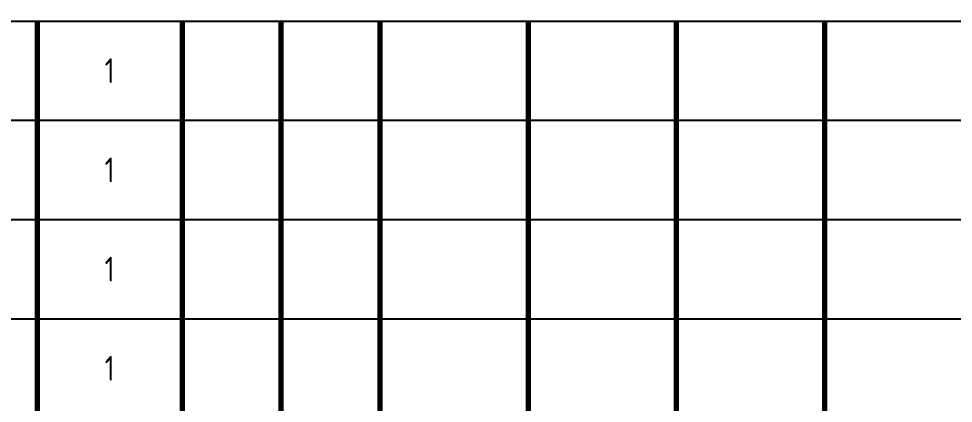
# Model space of a CAD drawing. Header units: millimetres. Extents: x 1085 to 5206480727, y 759 to 4926415281.
# Drawn here: x 5203135097 to 5203182375, y 4926299506 to 4926318959 of the extents above; entities that cross this region are included whole.
import ezdxf
from ezdxf import colors
from ezdxf.entities.mleader import LeaderData, LeaderLine
from ezdxf.math import Vec2, Vec3

# ---------------------------------------------------------------- set-up
doc = ezdxf.new("R2010")
doc.units = ezdxf.units.MM
doc.layers.add('!В1_Метки', color=150, linetype='Continuous', lineweight=9)
doc.layers.add('!К1_Метки', color=30, linetype='Continuous', lineweight=9)
doc.layers.add('ГП Таблица экспликации', color=7, linetype='Continuous')
doc.styles.add('GOST 2.304', font='GOST_0.TTF')
doc.styles.get("Standard").update_dxf_attribs({"font": 'GOST_0.TTF'})

# ---------------------------------------------------------------- blocks, each defined once
blk = doc.blocks.new('_None')
blk = doc.blocks.new('*T851')
at = {"layer": 'ГП Таблица экспликации', "color": 0, "lineweight": -2, "transparency": 16777216}
blk.add_line((0, -3395), (92500, -3395), dxfattribs=at)
at = {"layer": 'ГП Таблица экспликации', "color": 0, "linetype": 'ByBlock', "lineweight": 70, "transparency": 16777216}
for p, q in [((0, -3395), (0, -20248)), ((4096, -3395), (4096, -20248)), ((25173, -3395), (25173, -20248)), ((30173, -3395), (30173, -20248)), ((47500, -3395), (47500, -20248)), ((77500, -3395), (77500, -20248)), ((92500, -3395), (92500, -20248)), ((37500, -8526), (37500, -20248)), ((47500, -8526), (92500, -8526)), ((62500, -8526), (62500, -20248)), ((85000, -8526), (85000, -20248)), ((37500, -14387), (77500, -14387)), ((42500, -14387), (42500, -20248)), ((55000, -14387), (55000, -20248)), ((70000, -14387), (70000, -20248)), ((0, -29248), (0, -183040)), ((4096, -29248), (4096, -61663)), ((25173, -29248), (25173, -61663)), ((30173, -29248), (30173, -61663)), ((37500, -29248), (37500, -61663)), ((42500, -29248), (42500, -61663)), ((47500, -29248), (47500, -61663)), ((55000, -29248), (55000, -61663)), ((62500, -29248), (62500, -61663)), ((70000, -29248), (70000, -61663)), ((77500, -29248), (77500, -61663)), ((85000, -29248), (85000, -61663)), ((92500, -29248), (92500, -183040)), ((4096, -66681), (4096, -91952)), ((25173, -66681), (25173, -91952)), ((30173, -66681), (30173, -91952)), ((37500, -66681), (37500, -91952)), ((42500, -66681), (42500, -91952)), ((47500, -66681), (47500, -91952)), ((55000, -66681), (55000, -91952)), ((62500, -66681), (62500, -91952)), ((70000, -66681), (70000, -91952)), ((77500, -66681), (77500, -91952)), ((85000, -66681), (85000, -91952)), ((4096, -96969), (4096, -142363)), ((25173, -96969), (25173, -142363)), ((30173, -96969), (30173, -142363)), ((37500, -96969), (37500, -142363)), ((42500, -96969), (42500, -142363)), ((47500, -96969), (47500, -142363)), ((55000, -96969), (55000, -142363)), ((62500, -96969), (62500, -142363)), ((70000, -96969), (70000, -142363)), ((77500, -96969), (77500, -142363)), ((85000, -96969), (85000, -142363)), ((4096, -147380), (4096, -183040)), ((25173, -147380), (25173, -183040)), ((30173, -147380), (30173, -183040)), ((37500, -147380), (37500, -183040)), ((42500, -147380), (42500, -183040)), ((47500, -147380), (47500, -183040)), ((55000, -147380), (55000, -183040)), ((62500, -147380), (62500, -183040)), ((70000, -147380), (70000, -183040)), ((77500, -147380), (77500, -183040)), ((85000, -147380), (85000, -183040)), ((0, -188058), (0, -257250)), ((4096, -188058), (4096, -257250)), ((25173, -188058), (25173, -257250)), ((30173, -188058), (30173, -257250)), ((37500, -188058), (37500, -257250)), ((42500, -188058), (42500, -257250)), ((47500, -188058), (47500, -257250)), ((55000, -188058), (55000, -257250)), ((62500, -188058), (62500, -257250)), ((70000, -188058), (70000, -257250)), ((77500, -188058), (77500, -257250)), ((85000, -188058), (85000, -257250)), ((92500, -188058), (92500, -257250))]:
    blk.add_line(p, q, dxfattribs=at)
at = {"layer": 'ГП Таблица экспликации', "color": 0, "lineweight": 70, "transparency": 16777216}
for p, q in [((30173, -8526), (37500, -8526)), ((0, -20248), (92500, -20248))]:
    blk.add_line(p, q, dxfattribs=at)
at = {"layer": 'ГП Таблица экспликации', "color": 0, "linetype": 'ByBlock', "lineweight": -2, "transparency": 16777216}
for p, q in [((37500, -8526), (47500, -8526)), ((0, -34266), (92500, -34266)), ((0, -41593), (92500, -41593)), ((0, -46610), (92500, -46610)), ((0, -51628), (92500, -51628)), ((0, -56646), (92500, -56646)), ((0, -61663), (92500, -61663)), ((0, -66681), (92500, -66681)), ((0, -71698), (92500, -71698)), ((0, -76716), (92500, -76716)), ((0, -81917), (92500, -81917)), ((0, -86934), (92500, -86934)), ((0, -91952), (92500, -91952)), ((0, -96969), (92500, -96969)), ((0, -101987), (92500, -101987)), ((0, -107005), (92500, -107005)), ((0, -112022), (92500, -112022)), ((0, -117040), (92500, -117040)), ((0, -122130), (92500, -122130)), ((0, -127147), (92500, -127147)), ((0, -132165), (92500, -132165)), ((0, -137345), (92500, -137345)), ((0, -142363), (92500, -142363)), ((0, -147380), (92500, -147380)), ((0, -152570), (92500, -152570)), ((0, -157588), (92500, -157588)), ((0, -162605), (92500, -162605)), ((0, -167815), (92500, -167815)), ((0, -173005), (92500, -173005)), ((0, -178023), (92500, -178023)), ((0, -183040), (92500, -183040)), ((0, -183040), (0, -188058)), ((92500, -183040), (92500, -188058)), ((0, -188058), (92500, -188058)), ((0, -193075), (92500, -193075)), ((0, -200369), (92500, -200369)), ((0, -205386), (92500, -205386)), ((0, -210476), (92500, -210476)), ((0, -215494), (92500, -215494)), ((0, -220512), (92500, -220512)), ((0, -227847), (92500, -227847)), ((0, -233049), (92500, -233049)), ((0, -238250), (92500, -238250)), ((0, -241417), (92500, -241417)), ((0, -244584), (92500, -244584)), ((0, -247750), (92500, -247750)), ((0, -250917), (92500, -250917)), ((0, -254084), (92500, -254084)), ((0, -257250), (92500, -257250))]:
    blk.add_line(p, q, dxfattribs=at)
at = {"layer": 'ГП Таблица экспликации', "color": 0, "lineweight": 5, "transparency": 16777216}
for p, q in [((0, -20248), (0, -29248)), ((92500, -20248), (92500, -29248)), ((0, -24748), (92500, -24748)), ((0, -29248), (92500, -29248))]:
    blk.add_line(p, q, dxfattribs=at)
at = {"layer": 'ГП Таблица экспликации', "color": 0, "transparency": 16777216, "char_height": 1250}
for s, insert, width, attachment_point in [('ВЕДОМОСТЬ  ЖИЛЫХ  И  ОБЩЕСТВЕННЫХ  ЗДАНИЙ  И  СООРУЖЕНИЙ', (46250, -1697), 91000, 5), ('Строительный объем, м³', (85000, -5960), 13500, 5), ('Площадь м²', (62500, -5960), 28500, 5), ('Количество', (38837, -5960), 15826.8, 5), ('Квартир ', (42500, -11457), 8500, 5), ('застройки', (55000, -11457), 13500, 5), ('общая нормируемая', (70000, -11457), 13500, 5), ('Наименование и обозначение', (14635, -11822), 19577.2, 5), ('здания', (81250, -14387), 6000, 5), ('Всего', (88750, -14387), 6000, 5), ('здания', (40000, -17318), 3500, 5), ('здания', (51250, -17318), 6000, 5), ('здания', (66250, -17318), 6000, 5), ('всего', (45000, -17318), 3500, 5), ('всего', (58750, -17318), 6000, 5), ('всего', (73750, -17318), 6000, 5), ('Развлекательные сооружения:  ', (46250, -22498), 91000, 5), ('01 Древняя деревня', (46250, -26998), 91000, 5), ('1', (2048, -31757), 2596, 5), ('Тотем', (4846, -31757), 19577.2, 4), ('1', (33837, -31757), 5826.8, 5), ('Дом привидений "Приключение в пещере готов"', (4846, -37929), 19577.2, 4), ('2', (2048, -37929), 2596, 5), ('1', (33837, -37929), 5826.8, 5), ('3', (2048, -44102), 2596, 5), ('Ферма', (4846, -44102), 19577.2, 4), ('1', (33837, -44102), 5826.8, 5), ('4', (2048, -49119), 2596, 5), ('Древняя шахта', (4846, -49119), 19577.2, 4), ('1', (33837, -49119), 5826.8, 5), ('Колесо храбрости', (4846, -54137), 19577.2, 4), ('5', (2048, -54137), 2596, 5), ('1', (33837, -54137), 5826.8, 5), ('6', (2048, -59154), 2596, 5), ('Купол испытаний', (4846, -59154), 19577.2, 4), ('1', (33837, -59154), 5826.8, 5), ('02 Акрополис', (46250, -64172), 91000, 5), ('Искушение Артемиды', (4846, -69190), 19577.2, 4), ('7', (2048, -69190), 2596, 5), ('1', (33837, -69190), 5826.8, 5), ('8', (2048, -74207), 2596, 5), ('Карусель Олимпия', (4846, -74207), 19577.2, 4), ('1', (33837, -74207), 5826.8, 5), ('9', (2048, -79316), 2596, 5), ('Академия вождения Августа', (4846, -79316), 19577.2, 4), ('1', (33837, -79316), 5826.8, 5), ('Ярмарка "Агоры"', (4846, -84426), 19577.2, 4), ('10', (2048, -84426), 2596, 5), ('1', (33837, -84426), 5826.8, 5), ('11', (2048, -89443), 2596, 5), ('Бобслей', (4846, -89443), 19577.2, 4), ('1', (33837, -89443), 5826.8, 5), ('03 Скифия', (46250, -94461), 91000, 5), ('Лунный танцор', (4846, -99478), 19577.2, 4), ('12', (2048, -99478), 2596, 5), ('1', (33837, -99478), 5826.8, 5), ('13', (2048, -104496), 2596, 5), ('Вращающееся копьё', (4846, -104496), 19577.2, 4), ('1', (33837, -104496), 5826.8, 5), ('Пещера скелетов', (4846, -109513), 19577.2, 4), ('14', (2048, -109513), 2596, 5), ('1', (33837, -109513), 5826.8, 5), ('15', (2048, -114531), 2596, 5), ('Осада башни', (4846, -114531), 19577.2, 4), ('1', (33837, -114531), 5826.8, 5), ('16', (2048, -119585), 2596, 5), ('Пиратская детская площадка', (4846, -119585), 19577.2, 4), ('1', (33837, -119585), 5826.8, 5), ('Скифский театр', (4846, -124639), 19577.2, 4), ('17', (2048, -124639), 2596, 5), ('1', (33837, -124639), 5826.8, 5), ('18', (2048, -129656), 2596, 5), ('Полет в лесу', (4846, -129656), 19577.2, 4), ('1', (33837, -129656), 5826.8, 5), ('19', (2048, -134755), 2596, 5), ('Танец Московская кадриль', (4846, -134755), 19577.2, 4), ('1', (33837, -134755), 5826.8, 5), ('20', (2048, -139854), 2596, 5), ('Поиск кладов', (4846, -139854), 19577.2, 4), ('1', (33837, -139854), 5826.8, 5), ('04 Легенда гор', (46250, -144872), 91000, 5), ('Дремлющее чудовище Кары-Дага ', (4846, -149975), 19577.2, 4), ('21', (2048, -149975), 2596, 5), ('1', (33837, -149975), 5826.8, 5), ('22', (2048, -155079), 2596, 5), ('Поющий Уотерс', (4846, -155079), 19577.2, 4), ('1', (33837, -155079), 5826.8, 5), ('Волшебный оркестр', (4846, -160096), 19577.2, 4), ('23', (2048, -160096), 2596, 5), ('1', (33837, -160096), 5826.8, 5), ('Волшебная детская Деревенская площадка', (4846, -165210), 19577.2, 4), ('24', (2048, -165210), 2596, 5), ('1', (33837, -165210), 5826.8, 5), ('Приключение на Вершине Деревьев', (4846, -170410), 19577.2, 4), ('25', (2048, -170410), 2596, 5), ('1', (33837, -170410), 5826.8, 5), ('26', (2048, -175514), 2596, 5), ('Горка Тюбинг', (4846, -175514), 19577.2, 4), ('1', (33837, -175514), 5826.8, 5), ('27', (2048, -180531), 2596, 5), ('Полет в лесу', (4846, -180531), 19577.2, 4), ('1', (33837, -180531), 5826.8, 5), ('Здания и сооружения для руководства и обслуживающего персонала посетителей', (46250, -185549), 91000, 5), ('28', (2048, -190566), 2596, 5), ('Администрация', (4846, -190566), 19577.2, 4), ('2', (27673, -190566), 3500, 5), ('1', (33837, -190566), 5826.8, 5), ('Помещение для хранения уборочного и технического инвентаря', (4846, -196722), 19577.2, 4), ('29', (2048, -196722), 2596, 5), ('1', (33837, -196722), 5826.8, 5), ('30', (2048, -202878), 2596, 5), ('Касса', (4846, -202878), 19577.2, 4), ('2', (33837, -202878), 5826.8, 5), ('31', (2048, -207931), 2596, 5), ('Трансформаторная подстанция', (4846, -207931), 19577.2, 4), ('1', (33837, -207931), 5826.8, 5), ('Отчистные сооружения', (4846, -212985), 19577.2, 4), ('32', (2048, -212985), 2596, 5), ('1', (33837, -212985), 5826.8, 5), ('33', (2048, -218003), 2596, 5), ('Автобусная остановка', (4846, -218003), 19577.2, 4), ('2', (33837, -218003), 5826.8, 5), ('Бельведер (Наблюдательная вышка)', (4846, -224179), 19577.2, 4), ('34', (2048, -224179), 2596, 5), ('2', (33837, -224179), 5826.8, 5), ('Станция канатной дороги', (4846, -230448), 19577.2, 4), ('35', (2048, -230448), 2596, 5), ('1', (33837, -230448), 5826.8, 5), ('Еда и напитки', (4846, -235649), 19577.2, 4), ('36', (2048, -235649), 2596, 5), ('6', (33837, -235649), 5826.8, 5), ('37', (2048, -239834), 2596, 5), ('Резервная позиция', (4846, -239834), 19577.2, 4), ('38', (2048, -243000), 2596, 5), ('Резервная позиция', (4846, -243000), 19577.2, 4), ('39', (2048, -246167), 2596, 5), ('Резервная позиция', (4846, -246167), 19577.2, 4), ('Резервная позиция', (4846, -249334), 19577.2, 4), ('40', (2048, -249334), 2596, 5), ('41', (2048, -252500), 2596, 5), ('Резервная позиция', (4846, -252500), 19577.2, 4), ('42', (2048, -255667), 2596, 5), ('Резервная позиция', (4846, -255667), 19577.2, 4)]:
    blk.add_mtext(s, dxfattribs=dict(at, insert=insert, width=width, attachment_point=attachment_point))
at = {"layer": 'ГП Таблица экспликации', "color": 0, "transparency": 16777216, "char_height": 1250, "attachment_point": 5, "rotation": 90}
for s, insert, width in [('Номер на плане', (2048, -11822), 15353.86), ('Этажность', (27673, -11822), 15353.86), ('зданий (сооруж.)', (33837, -14387), 10222.1)]:
    blk.add_mtext(s, dxfattribs=dict(at, insert=insert, width=width))

msp = doc.modelspace()

# ---------------------------------------------------------------- block references
msp.add_blockref('*T851', (5203105861.418422, 4926415807.000397))

# ---------------------------------------------------------------- leaders
at = {"layer": '!В1_Метки'}
ml = msp.add_multileader_mtext('Standard', dxfattribs=at)
ml.set_content('{\\C256;PE-100 SDR-11\\P%%C15, L=28.00}', color=5, style='GOST 2.304')
ml.set_leader_properties(lineweight=-3)
ml.set_arrow_properties(name='NONE')
ml.build(insert=Vec2(0, 0))
ml.multileader.update_dxf_attribs({"text_left_attachment_type": 6, "text_right_attachment_type": 6, "dogleg_length": 1, "arrow_head_size": 1250, "scale": 500})
ctx = ml.context
ctx.base_point, ctx.scale, ctx.char_height, ctx.arrow_head_size, ctx.landing_gap_size, ctx.plane_origin = Vec3(5202439684.835661, 4926308217.16987, 76599), 500, 1250, 1250, 900, Vec3(5202447035.574853, 4926291714.552165, 76599)
ctx.left_attachment, ctx.right_attachment, ctx.text_align_type = 6, 6, 1
notes = []
notes.append((ctx, [(1, (1, 1, 0), (5202450513.254855, 4926308217.16987, 76599), (-1, 0), 99.847766, [(1, [(5202454410.082657, 4926312226.199234, 76599)], 0, [])])]))
ctx.mtext.insert, ctx.mtext.width, ctx.mtext.alignment, ctx.mtext.flow_direction = Vec3(5202445049.121375, 4926309717.16987, 76599), 12049.72032438, 2, 5
at = {"layer": '!К1_Метки'}
ml = msp.add_multileader_mtext('Standard', dxfattribs=at)
ml.set_content('{\\C256;К1 %%C50\\PL=3.00}', color=5, style='GOST 2.304')
ml.set_leader_properties(lineweight=-3)
ml.set_arrow_properties(name='NONE')
ml.build(insert=Vec2(0, 0))
ml.multileader.update_dxf_attribs({"text_left_attachment_type": 6, "text_right_attachment_type": 6, "dogleg_length": 1, "arrow_head_size": 1250, "scale": 500})
ctx = ml.context
ctx.base_point, ctx.scale, ctx.char_height, ctx.arrow_head_size, ctx.landing_gap_size, ctx.plane_origin = Vec3(5202935046.226336, 4926318319.627633, 88500), 500, 1250, 1250, 900, Vec3(5202948257.474378, 4926312167.237319, 88500)
ctx.left_attachment, ctx.right_attachment, ctx.text_align_type = 6, 6, 1
notes.append((ctx, [(0, (1, 1, 0), (5202934946.37857, 4926318319.627633, 88500), (1, 0), 99.847766, [(1, [(5202931145.159297, 4926317490.748126, 88500)], 0, [])])]))
ctx.mtext.insert, ctx.mtext.width, ctx.mtext.alignment, ctx.mtext.flow_direction = Vec3(5202937963.63705, 4926319819.627633, 88500), 12049.72032438, 2, 5
ml = msp.add_multileader_mtext('Standard', dxfattribs=at)
ml.set_content('{\\C256;К1 %%C150\\PL=25.75}', color=5, style='GOST 2.304')
ml.set_leader_properties(lineweight=-3)
ml.set_arrow_properties(name='NONE')
ml.build(insert=Vec2(0, 0))
ml.multileader.update_dxf_attribs({"text_left_attachment_type": 6, "text_right_attachment_type": 6, "dogleg_length": 1, "arrow_head_size": 1250, "scale": 500})
ctx = ml.context
ctx.base_point, ctx.scale, ctx.char_height, ctx.arrow_head_size, ctx.landing_gap_size, ctx.plane_origin = Vec3(5202910545.423237, 4926314251.531425, 88500), 500, 1250, 1250, 900, Vec3(5202923996.849851, 4926308099.141111, 88500)
ctx.left_attachment, ctx.right_attachment, ctx.text_align_type = 6, 6, 1
notes.append((ctx, [(1, (1, 1, 0), (5202917015.806717, 4926314251.531425, 88500), (-1, 0), 99.847766, [(1, [(5202918601.297493, 4926311831.252793, 88500)], 0, [])])]))
ctx.mtext.insert, ctx.mtext.width, ctx.mtext.alignment, ctx.mtext.flow_direction = Vec3(5202913730.691094, 4926315751.531425, 88500), 12049.72032438, 2, 5
ml = msp.add_multileader_mtext('Standard', dxfattribs=at)
ml.set_content('{\\C256;К1 %%C200\\PL=11.11}', color=5, style='GOST 2.304')
ml.set_leader_properties(lineweight=-3)
ml.set_arrow_properties(name='NONE')
ml.build(insert=Vec2(0, 0))
ml.multileader.update_dxf_attribs({"text_left_attachment_type": 6, "text_right_attachment_type": 6, "dogleg_length": 1, "arrow_head_size": 1250, "scale": 500})
ctx = ml.context
ctx.base_point, ctx.scale, ctx.char_height, ctx.arrow_head_size, ctx.landing_gap_size, ctx.plane_origin = Vec3(5202814720.357011, 4926309276.405915), 500, 1250, 1250, 900, Vec3(5202854931.659538, 4926304863.378739)
ctx.left_attachment, ctx.right_attachment, ctx.text_align_type = 6, 6, 1
notes.append((ctx, [(1, (1, 1, 0), (5202821547.883348, 4926309276.405915), (-1, 0), 99.847766, [(1, [(5202827218.918768, 4926307548.450268)], 0, [])])]))
ctx.mtext.insert, ctx.mtext.width, ctx.mtext.defined_height, ctx.mtext.alignment, ctx.mtext.flow_direction = Vec3(5202818084.196297, 4926310776.405915), 6182.61840997, 2860.43425, 2, 5
ml = msp.add_multileader_mtext('Standard', dxfattribs=at)
ml.set_content('{\\C256;К1 %%C150\\PL=10.35}', color=5, style='GOST 2.304')
ml.set_leader_properties(lineweight=-3)
ml.set_arrow_properties(name='NONE')
ml.build(insert=Vec2(0, 0))
ml.multileader.update_dxf_attribs({"text_left_attachment_type": 6, "text_right_attachment_type": 6, "dogleg_length": 1, "arrow_head_size": 1250, "scale": 500})
ctx = ml.context
ctx.base_point, ctx.scale, ctx.char_height, ctx.arrow_head_size, ctx.landing_gap_size, ctx.plane_origin = Vec3(5202897379.818696, 4926306078.696317, 88500), 500, 1250, 1250, 900, Vec3(5202910831.24531, 4926299926.306003, 88500)
ctx.left_attachment, ctx.right_attachment, ctx.text_align_type = 6, 6, 1
notes.append((ctx, [(1, (1, 1, 0), (5202903850.202176, 4926306078.696317, 88500), (-1, 0), 99.847766, [(1, [(5202906160.946403, 4926304960.982028, 88500)], 0, [])])]))
ctx.mtext.insert, ctx.mtext.width, ctx.mtext.alignment, ctx.mtext.flow_direction = Vec3(5202900565.086554, 4926307578.696317, 88500), 12049.72032438, 2, 5
ml = msp.add_multileader_mtext('Standard', dxfattribs=at)
ml.set_content('{\\C256;К1 %%C50\\PL=3.00}', color=5, style='GOST 2.304')
ml.set_leader_properties(lineweight=-3)
ml.set_arrow_properties(name='NONE')
ml.build(insert=Vec2(0, 0))
ml.multileader.update_dxf_attribs({"text_left_attachment_type": 6, "text_right_attachment_type": 6, "dogleg_length": 1, "arrow_head_size": 1250, "scale": 500})
ctx = ml.context
ctx.base_point, ctx.scale, ctx.char_height, ctx.arrow_head_size, ctx.landing_gap_size, ctx.plane_origin = Vec3(5202879082.102561, 4926303144.690544, 84000), 500, 1250, 1250, 900, Vec3(5202884622.787671, 4926287862.189726, 84000)
ctx.left_attachment, ctx.right_attachment, ctx.text_align_type = 6, 6, 1
notes.append((ctx, [(1, (1, 1, 0), (5202885016.771755, 4926303144.690544, 84000), (-1, 0), 99.847766, [(1, [(5202888064.080563, 4926301940.729618, 84000)], 0, [])])]))
ctx.mtext.insert, ctx.mtext.width, ctx.mtext.alignment, ctx.mtext.flow_direction = Vec3(5202881999.513275, 4926304644.690544, 84000), 12049.72032438, 2, 5
ml = msp.add_multileader_mtext('Standard', dxfattribs=at)
ml.set_content('{\\C256;К1 %%C200\\PL=7.52}', color=5, style='GOST 2.304')
ml.set_leader_properties(lineweight=-3)
ml.set_arrow_properties(name='NONE')
ml.build(insert=Vec2(0, 0))
ml.multileader.update_dxf_attribs({"text_left_attachment_type": 6, "text_right_attachment_type": 6, "dogleg_length": 1, "arrow_head_size": 1250, "scale": 500})
ctx = ml.context
ctx.base_point, ctx.scale, ctx.char_height, ctx.arrow_head_size, ctx.landing_gap_size, ctx.plane_origin = Vec3(5202814528.633985, 4926297547.309482), 500, 1250, 1250, 900, Vec3(5202854739.936512, 4926293134.282306)
ctx.left_attachment, ctx.right_attachment, ctx.text_align_type = 6, 6, 1
notes.append((ctx, [(1, (1, 1, 0), (5202821356.160322, 4926297547.309482), (-1, 0), 99.847766, [(1, [(5202824524.352532, 4926302320.483582)], 0, [])])]))
ctx.mtext.insert, ctx.mtext.width, ctx.mtext.defined_height, ctx.mtext.alignment, ctx.mtext.flow_direction = Vec3(5202817892.47327, 4926299047.309482), 6182.61840997, 2860.43425, 2, 5
for ctx, leaders in notes:
    for number, flags, end, landing, length, lines in leaders:
        leader = LeaderData()
        leader.index, (leader.has_last_leader_line, leader.has_dogleg_vector, leader.attachment_direction) = number, flags
        leader.last_leader_point, leader.dogleg_vector, leader.dogleg_length = Vec3(end), Vec3(landing), length
        for number, points, colour, breaks in lines:
            line = LeaderLine()
            line.index, line.vertices, line.color, line.breaks = number, Vec3.list(points), colors.encode_raw_color(colour), breaks
            leader.lines.append(line)
        ctx.leaders.append(leader)

doc.saveas('drawing.dxf')
